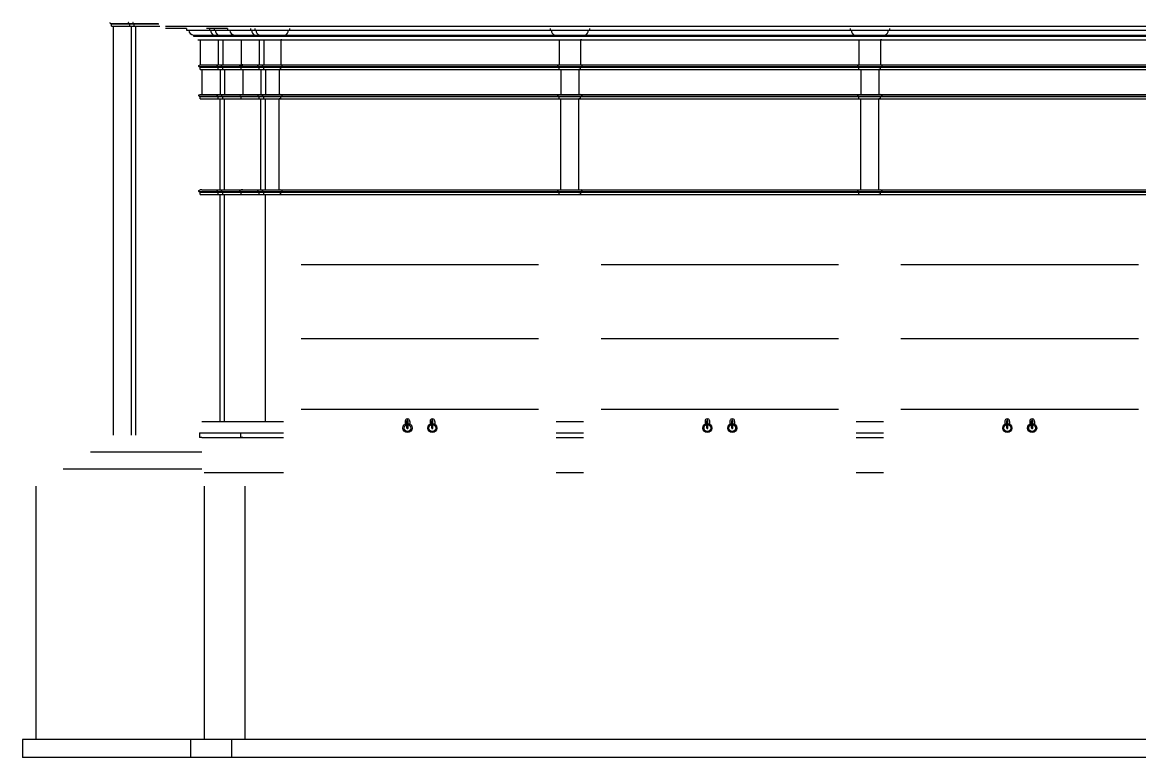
# Model space of a CAD drawing. Header units: metres. Extents: x 13427 to 14632, y -2610 to 577.
# Drawn here: x 13427.3 to 13919.1, y -105.9 to 217.8 of the extents above; entities that cross this region are included whole.
import ezdxf

# ---------------------------------------------------------------- set-up
doc = ezdxf.new("R2010")
doc.units = ezdxf.units.M

msp = doc.modelspace()

# ---------------------------------------------------------------- linework, layer by layer
for p, q in [((13466.1, 217.31), (13487.11, 217.31)), ((13466.53, 217.06), (13466.35, 217.06)), ((13466.53, 216.06), (13466.53, 217.06)), ((13466.53, 217.06), (13487.36, 217.06)), ((13474.53, 217.06), (13474.35, 217.06)), ((13474.53, 216.06), (13474.53, 217.06)), ((13476.53, 216.06), (13476.53, 217.06)), ((13466.53, 216.06), (13487.77, 216.06)), ((13467.28, 216.06), (13467.28, 36.06)), ((13474.53, 216.06), (13475.28, 216.06)), ((13475.28, 36.06), (13475.28, 216.06)), ((13476.53, 216.06), (13477.28, 216.06)), ((13477.28, 36.06), (13477.28, 216.06)), ((13940.78, 215.92), (13490.29, 215.92)), ((13499.54, 215.06), (13490.29, 215.06)), ((13499.54, 215.06), (13499.54, 214.31)), ((13499.54, 214.31), (13500.54, 214.31)), ((13499.71, 214.31), (13500.21, 214.31)), ((13500.54, 214.31), (13940.78, 214.31)), ((13502.66, 212.18), (13502.66, 211.68)), ((13502.66, 212.18), (13940.78, 212.18)), ((13502.66, 211.68), (13940.78, 211.68)), ((13517.54, 215.06), (13508.29, 215.06)), ((13509.66, 215.06), (13509.66, 214.31)), ((13509.66, 214.31), (13510.16, 214.31)), ((13511.66, 215.06), (13511.66, 214.31)), ((13511.66, 212.18), (13511.66, 211.68)), ((13513.66, 212.18), (13513.66, 211.68)), ((13517.54, 215.06), (13517.54, 214.31)), ((13517.54, 214.31), (13518.54, 214.31)), ((13520.66, 212.18), (13520.66, 211.68)), ((13527.66, 215.06), (13527.66, 214.31)), ((13527.66, 214.31), (13528.16, 214.31)), ((13529.66, 215.06), (13529.66, 214.31)), ((13529.66, 212.18), (13529.66, 211.68)), ((13531.66, 212.18), (13531.66, 211.68)), ((13542.91, 212.18), (13542.91, 211.68)), ((13544.91, 215.06), (13544.91, 214.31)), ((13659.66, 215.06), (13659.66, 214.31)), ((13661.66, 212.18), (13661.66, 211.68)), ((13674.91, 212.18), (13674.91, 211.68)), ((13676.91, 215.06), (13676.91, 214.31)), ((13791.66, 215.06), (13791.66, 214.31)), ((13793.66, 212.18), (13793.66, 211.68)), ((13806.91, 212.18), (13806.91, 211.68)), ((13808.91, 215.06), (13808.91, 214.31)), ((13504.54, 210.06), (13505.54, 210.06)), ((13505.54, 210.06), (13505.54, 199.06)), ((13505.54, 210.06), (13940.78, 210.06)), ((13513.04, 210.06), (13513.54, 210.06)), ((13513.04, 210.06), (13513.54, 210.06)), ((13513.54, 210.06), (13513.54, 199.06)), ((13515.04, 210.06), (13515.54, 210.06)), ((13515.54, 210.06), (13515.54, 199.06)), ((13522.54, 210.06), (13523.54, 210.06)), ((13523.54, 210.06), (13523.54, 199.06)), ((13531.03, 210.06), (13531.53, 210.06)), ((13531.03, 210.06), (13531.53, 210.06)), ((13531.53, 210.06), (13531.53, 199.06)), ((13533.03, 210.06), (13533.53, 210.06)), ((13533.53, 210.06), (13533.53, 199.06)), ((13541.03, 210.06), (13541.03, 199.06)), ((13541.53, 210.06), (13541.03, 210.06)), ((13663.03, 210.06), (13663.53, 210.06)), ((13663.53, 210.06), (13663.53, 199.06)), ((13673.03, 210.06), (13673.03, 199.06)), ((13673.53, 210.06), (13673.03, 210.06)), ((13795.04, 210.06), (13795.54, 210.06)), ((13795.54, 210.06), (13795.54, 199.06)), ((13805.04, 210.06), (13805.04, 199.06)), ((13805.54, 210.06), (13805.04, 210.06)), ((13504.99, 198.78), (13505.54, 199.06)), ((13505.1, 198.31), (13938.3, 198.31)), ((13505.54, 198.06), (13505.35, 198.06)), ((13505.54, 199.06), (13937.16, 199.06)), ((13505.54, 197.06), (13505.54, 198.06)), ((13505.54, 198.06), (13938.57, 198.06)), ((13505.54, 197.06), (13506.29, 197.06)), ((13506.29, 197.06), (13506.29, 186.06)), ((13506.29, 197.06), (13940.03, 197.06)), ((13512.99, 198.78), (13513.54, 199.06)), ((13513.54, 198.06), (13513.35, 198.06)), ((13513.54, 197.06), (13513.54, 198.06)), ((13513.54, 197.06), (13514.29, 197.06)), ((13514.29, 197.06), (13514.29, 186.06)), ((13514.99, 198.78), (13515.54, 199.06)), ((13515.54, 197.06), (13515.54, 198.06)), ((13515.54, 197.06), (13516.29, 197.06)), ((13516.29, 197.06), (13516.29, 186.06)), ((13522.99, 198.78), (13523.54, 199.06)), ((13524.28, 198.31), (13523.1, 198.31)), ((13523.54, 198.06), (13523.35, 198.06)), ((13524.28, 198.06), (13523.36, 198.06)), ((13524.28, 199.06), (13523.54, 199.06)), ((13523.54, 197.06), (13523.54, 198.06)), ((13523.54, 197.06), (13524.29, 197.06)), ((13524.29, 197.06), (13524.29, 186.06)), ((13530.99, 198.78), (13531.53, 199.06)), ((13531.53, 198.06), (13531.35, 198.06)), ((13531.53, 197.06), (13531.53, 198.06)), ((13531.53, 197.06), (13532.28, 197.06)), ((13532.28, 197.06), (13532.28, 186.06)), ((13532.99, 198.78), (13533.53, 199.06)), ((13533.53, 197.06), (13533.53, 198.06)), ((13533.53, 197.06), (13534.28, 197.06)), ((13534.28, 197.06), (13534.28, 186.06)), ((13541.03, 197.06), (13540.28, 197.06)), ((13540.28, 197.06), (13540.28, 186.06)), ((13541.58, 198.78), (13541.03, 199.06)), ((13541.03, 197.06), (13541.03, 198.06)), ((13662.98, 198.78), (13663.53, 199.06)), ((13663.53, 197.06), (13663.53, 198.06)), ((13663.53, 197.06), (13664.28, 197.06)), ((13664.28, 197.06), (13664.28, 186.06)), ((13673.03, 197.06), (13672.28, 197.06)), ((13672.28, 197.06), (13672.28, 186.06)), ((13673.58, 198.78), (13673.03, 199.06)), ((13673.03, 197.06), (13673.03, 198.06)), ((13794.99, 198.78), (13795.54, 199.06)), ((13795.54, 197.06), (13795.54, 198.06)), ((13795.54, 197.06), (13796.29, 197.06)), ((13796.29, 197.06), (13796.29, 186.06)), ((13805.04, 197.06), (13804.29, 197.06)), ((13804.29, 197.06), (13804.29, 186.06)), ((13805.59, 198.78), (13805.04, 199.06)), ((13805.04, 197.06), (13805.04, 198.06)), ((13504.99, 185.78), (13505.54, 186.06)), ((13505.1, 185.31), (13939.6, 185.31)), ((13505.54, 185.06), (13505.35, 185.06)), ((13505.35, 185.06), (13940.03, 185.06)), ((13505.54, 186.06), (13940.03, 186.06)), ((13505.54, 184.06), (13505.54, 185.06)), ((13505.54, 184.06), (13506.29, 184.06)), ((13506.28, 184.06), (13940.03, 184.06)), ((13512.99, 185.78), (13513.54, 186.06)), ((13513.54, 185.06), (13513.35, 185.06)), ((13513.54, 184.06), (13513.54, 185.06)), ((13513.54, 184.06), (13514.29, 184.06)), ((13514.29, 144.06), (13514.29, 184.06)), ((13514.99, 185.78), (13515.54, 186.06)), ((13515.54, 184.06), (13515.54, 185.06)), ((13515.54, 184.06), (13516.29, 184.06)), ((13516.29, 144.06), (13516.29, 184.06)), ((13522.99, 185.78), (13523.54, 186.06)), ((13523.54, 185.06), (13523.35, 185.06)), ((13523.54, 184.06), (13523.54, 185.06)), ((13523.54, 184.06), (13524.29, 184.06)), ((13530.99, 185.78), (13531.53, 186.06)), ((13531.53, 185.06), (13531.35, 185.06)), ((13531.53, 184.06), (13531.53, 185.06)), ((13531.53, 184.06), (13532.28, 184.06)), ((13532.28, 144.06), (13532.28, 184.06)), ((13532.99, 185.78), (13533.53, 186.06)), ((13533.53, 184.06), (13533.53, 185.06)), ((13533.53, 184.06), (13534.28, 184.06)), ((13534.28, 144.06), (13534.28, 184.06)), ((13541.03, 184.06), (13540.28, 184.06)), ((13540.29, 144.06), (13540.29, 184.06)), ((13541.58, 185.78), (13541.03, 186.06)), ((13541.03, 184.06), (13541.03, 185.06)), ((13662.98, 185.78), (13663.53, 186.06)), ((13663.53, 184.06), (13663.53, 185.06)), ((13663.53, 184.06), (13664.28, 184.06)), ((13664.28, 144.06), (13664.28, 184.06)), ((13673.03, 184.06), (13672.28, 184.06)), ((13672.29, 144.06), (13672.29, 184.06)), ((13673.58, 185.78), (13673.03, 186.06)), ((13673.03, 184.06), (13673.03, 185.06)), ((13794.99, 185.78), (13795.54, 186.06)), ((13795.54, 184.06), (13795.54, 185.06)), ((13795.54, 184.06), (13796.29, 184.06)), ((13796.28, 144.06), (13796.28, 184.06)), ((13804.29, 144.06), (13804.29, 184.06)), ((13805.04, 184.06), (13804.29, 184.06)), ((13805.59, 185.78), (13805.04, 186.06)), ((13805.04, 184.06), (13805.04, 185.06)), ((13504.99, 143.78), (13505.53, 144.06)), ((13505.1, 143.31), (13950.22, 143.31)), ((13505.53, 143.06), (13505.35, 143.06)), ((13505.35, 143.06), (13940.03, 143.06)), ((13506.28, 144.06), (13505.53, 144.06)), ((13505.53, 142.06), (13505.53, 143.06)), ((13506.28, 144.06), (13977.33, 144.06)), ((13512.99, 143.78), (13513.54, 144.06)), ((13513.54, 143.06), (13513.35, 143.06)), ((13513.54, 142.06), (13513.54, 143.06)), ((13514.99, 143.78), (13515.54, 144.06)), ((13515.54, 142.06), (13515.54, 143.06)), ((13522.99, 143.78), (13523.53, 144.06)), ((13523.53, 143.06), (13523.35, 143.06)), ((13524.28, 144.06), (13523.53, 144.06)), ((13523.53, 142.06), (13523.53, 143.06)), ((13530.99, 143.78), (13531.53, 144.06)), ((13531.53, 143.06), (13531.35, 143.06)), ((13531.53, 142.06), (13531.53, 143.06)), ((13532.99, 143.78), (13533.53, 144.06)), ((13533.53, 142.06), (13533.53, 143.06)), ((13541.58, 143.78), (13541.04, 144.06)), ((13541.04, 142.06), (13541.04, 143.06)), ((13662.99, 143.78), (13663.53, 144.06)), ((13663.53, 142.06), (13663.53, 143.06)), ((13673.58, 143.78), (13673.04, 144.06)), ((13673.04, 142.06), (13673.04, 143.06)), ((13794.99, 143.78), (13795.53, 144.06)), ((13795.53, 142.06), (13795.53, 143.06)), ((13805.58, 143.78), (13805.04, 144.06)), ((13805.04, 142.06), (13805.04, 143.06)), ((13505.53, 142.06), (13506.28, 142.06)), ((13506.28, 142.06), (13940.03, 142.06)), ((13514.29, 42.06), (13514.29, 142.06)), ((13515.54, 142.06), (13516.29, 142.06)), ((13516.29, 42.06), (13516.29, 142.06)), ((13523.53, 142.06), (13524.28, 142.06)), ((13533.53, 142.06), (13534.28, 142.06)), ((13534.28, 42.06), (13534.28, 142.06)), ((13541.04, 142.06), (13540.29, 142.06)), ((13663.53, 142.06), (13664.28, 142.06)), ((13673.04, 142.06), (13672.29, 142.06)), ((13795.53, 142.06), (13796.28, 142.06)), ((13805.04, 142.06), (13804.29, 142.06)), ((13550.04, 111.16), (13654.53, 111.16)), ((13682.04, 111.16), (13786.53, 111.16)), ((13814.03, 111.16), (13918.53, 111.16)), ((13550.04, 78.53), (13654.53, 78.53)), ((13682.04, 78.53), (13786.53, 78.53)), ((13814.03, 78.53), (13918.53, 78.53)), ((13550.04, 47.42), (13654.53, 47.42)), ((13682.04, 47.42), (13786.53, 47.42)), ((13814.03, 47.42), (13918.53, 47.42)), ((13506.28, 42.06), (13542.29, 42.06)), ((13595.79, 42.02), (13595.79, 40.9)), ((13596.57, 41.17), (13596.57, 42.39)), ((13596.57, 39.18), (13596.57, 40.66)), ((13597.07, 41.17), (13597.07, 42.39)), ((13597.07, 39.18), (13597.07, 40.66)), ((13597.81, 41.99), (13597.81, 40.92)), ((13606.76, 41.99), (13606.76, 40.92)), ((13607.5, 41.17), (13607.5, 42.39)), ((13607.5, 39.18), (13607.5, 40.66)), ((13608, 41.17), (13608, 42.39)), ((13608, 39.18), (13608, 40.66)), ((13608.78, 42.02), (13608.78, 40.9)), ((13662.28, 42.06), (13674.29, 42.06)), ((13727.79, 42.02), (13727.79, 40.9)), ((13728.57, 41.17), (13728.57, 42.39)), ((13728.57, 39.18), (13728.57, 40.66)), ((13729.07, 41.17), (13729.07, 42.39)), ((13729.07, 39.18), (13729.07, 40.66)), ((13729.81, 41.99), (13729.81, 40.92)), ((13738.76, 41.99), (13738.76, 40.92)), ((13739.5, 41.17), (13739.5, 42.39)), ((13739.5, 39.18), (13739.5, 40.66)), ((13740, 41.17), (13740, 42.39)), ((13740, 39.18), (13740, 40.66)), ((13740.78, 42.02), (13740.78, 40.9)), ((13794.28, 42.06), (13806.29, 42.06)), ((13859.79, 42.02), (13859.79, 40.9)), ((13860.57, 41.17), (13860.57, 42.39)), ((13860.57, 39.18), (13860.57, 40.66)), ((13861.07, 41.17), (13861.07, 42.39)), ((13861.07, 39.18), (13861.07, 40.66)), ((13861.81, 41.99), (13861.81, 40.92)), ((13870.76, 41.99), (13870.76, 40.92)), ((13871.5, 41.17), (13871.5, 42.39)), ((13871.5, 39.18), (13871.5, 40.66)), ((13872, 41.17), (13872, 42.39)), ((13872, 39.18), (13872, 40.66)), ((13872.77, 42.02), (13872.77, 40.9)), ((13505.24, 37.06), (13505.24, 35.06)), ((13505.24, 37.06), (13542.29, 37.06)), ((13506.28, 35.06), (13505.24, 35.06)), ((13506.28, 35.06), (13542.29, 35.06)), ((13523.24, 37.06), (13523.24, 35.06)), ((13524.28, 35.06), (13523.24, 35.06)), ((13662.28, 37.06), (13674.29, 37.06)), ((13662.28, 35.06), (13674.29, 35.06)), ((13794.28, 37.06), (13806.29, 37.06)), ((13794.28, 35.06), (13806.29, 35.06)), ((13506.28, 28.56, -2.31), (13457.28, 28.56, -2.31)), ((13506.28, 21.06, -2.31), (13445.28, 21.06, -2.31)), ((13507.28, 19.56), (13542.29, 19.56)), ((13662.28, 19.56), (13674.29, 19.56)), ((13794.28, 19.56), (13806.29, 19.56)), ((13433.28, 13.56, -2.31), (13433.28, -97.94, -2.31)), ((13507.28, 13.56), (13507.28, -97.94)), ((13525.28, 13.56), (13525.28, -97.94)), ((13427.28, -97.94, -2.31), (13427.28, -105.94, -2.31)), ((14554.09, -97.94, -24.5), (13427.28, -97.94, -2.31)), ((13501.28, -97.94), (13501.28, -105.94)), ((13519.28, -97.94), (13519.28, -105.94)), ((14554.09, -105.94, -24.5), (13427.28, -105.94, -2.31))]:
    msp.add_line(p, q)
for centre, radius in [((13596.82, 39.18, -6.38), 2), ((13596.82, 39.18, -6.38), 1.5), ((13607.75, 39.18, -6.38), 2), ((13607.75, 39.18, -6.38), 1.5), ((13728.82, 39.18, -6.38), 2), ((13728.82, 39.18, -6.38), 1.5), ((13739.75, 39.18, -6.38), 2), ((13739.75, 39.18, -6.38), 1.5), ((13860.82, 39.18, -6.38), 2), ((13860.82, 39.18, -6.38), 1.5), ((13871.75, 39.18, -6.38), 2), ((13871.75, 39.18, -6.38), 1.5)]:
    msp.add_circle(centre, radius)
for centre, radius, start, end in [((13466.1, 217.56, -4.15), 0.25, 116.0131, 270), ((13466.1, 217.06, -4.15), 0.25, 0, 90), ((13474.1, 217.56, -0.88), 0.25, 116.0131, 270), ((13474.1, 217.06, -0.88), 0.25, 0, 90), ((13476.1, 217.56, -0.88), 0.25, 116.0131, 270), ((13476.1, 217.06, -0.88), 0.25, 0, 90), ((13502.66, 214.31), 2.12, 180, 270), ((13512.22, 214.17, 0), 2.07, 176.2446, 254.2842), ((13514.22, 214.17), 2.07, 176.2446, 254.2842), ((13520.66, 214.31), 2.12, 180, 270), ((13530.22, 214.17, -2.88), 2.07, 176.2446, 254.2842), ((13532.22, 214.17, -2.88), 2.07, 176.2446, 254.2842), ((13542.35, 214.17, -2.88), 2.07, 285.7158, 3.7554), ((13662.22, 214.17, -2.88), 2.07, 176.2446, 254.2842), ((13674.35, 214.17, -2.88), 2.07, 285.7158, 3.7554), ((13794.22, 214.17, -2.88), 2.07, 176.2446, 254.2842), ((13806.35, 214.17, -2.88), 2.07, 285.7158, 3.7554), ((13505.1, 198.56, 1.09), 0.25, 116.0131, 270), ((13505.1, 198.06, 1.09), 0.25, 0, 90), ((13513.1, 198.56, 1.09), 0.25, 116.0131, 270), ((13513.1, 198.06, 1.09), 0.25, 0, 90), ((13515.1, 198.56, 1.09), 0.25, 116.0131, 270), ((13515.1, 198.06, 1.09), 0.25, 0, 90), ((13523.1, 198.56, 1.09), 0.25, 116.0131, 270), ((13523.1, 198.06, 1.09), 0.25, 0, 90), ((13531.1, 198.56, 0.56), 0.25, 116.0131, 270), ((13531.1, 198.06, 0.56), 0.25, 0, 90), ((13533.1, 198.56, 0.56), 0.25, 116.0131, 270), ((13533.1, 198.06, 0.56), 0.25, 0, 90), ((13541.47, 198.06, -2.88), 0.25, 90, 180), ((13541.47, 198.56, -2.88), 0.25, 270, 63.9869), ((13663.09, 198.56, -2.88), 0.25, 116.0131, 270), ((13663.09, 198.06, -2.88), 0.25, 0, 90), ((13673.47, 198.06, -2.88), 0.25, 90, 180), ((13673.47, 198.56, -2.88), 0.25, 270, 63.9869), ((13795.1, 198.56, -2.88), 0.25, 116.0131, 270), ((13795.1, 198.06, -2.88), 0.25, 0, 90), ((13805.48, 198.06, -2.88), 0.25, 90, 180), ((13805.48, 198.56, -2.88), 0.25, 270, 63.9869), ((13505.1, 185.56, 2.18), 0.25, 116.0131, 270), ((13505.1, 185.06, 2.18), 0.25, 0, 90), ((13513.1, 185.56, 1.63), 0.25, 116.0131, 270), ((13513.1, 185.06, 1.63), 0.25, 0, 90), ((13515.1, 185.56, 1.63), 0.25, 116.0131, 270), ((13515.1, 185.06, 1.63), 0.25, 0, 90), ((13523.1, 185.06, 2.18), 0.25, 0, 90), ((13531.1, 185.56, 1.1), 0.25, 116.0131, 270), ((13531.1, 185.06, 1.1), 0.25, 0, 90), ((13533.1, 185.56, 1.1), 0.25, 116.0131, 270), ((13533.1, 185.06, 1.1), 0.25, 0, 90), ((13541.47, 185.06, -2.52), 0.25, 90, 180), ((13541.47, 185.56, -2.52), 0.25, 270, 63.9869), ((13663.09, 185.56, -2.52), 0.25, 116.0131, 270), ((13663.09, 185.06, -2.52), 0.25, 0, 90), ((13673.47, 185.06, -2.52), 0.25, 90, 180), ((13673.47, 185.56, -2.52), 0.25, 270, 63.9869), ((13795.1, 185.56, -2.52), 0.25, 116.0131, 270), ((13795.1, 185.06, -2.52), 0.25, 0, 90), ((13805.48, 185.06, -2.52), 0.25, 90, 180), ((13805.48, 185.56, -2.52), 0.25, 270, 63.9869), ((13505.1, 143.56, -0.34), 0.25, 116.0131, 270), ((13505.1, 143.06, -0.34), 0.25, 0, 90), ((13513.1, 143.56, 0.19), 0.25, 116.0131, 270), ((13513.1, 143.06, 0.19), 0.25, 0, 90), ((13515.1, 143.56, 0.19), 0.25, 116.0131, 270), ((13515.1, 143.06, 0.19), 0.25, 0, 90), ((13523.1, 143.56, -0.34), 0.25, 116.0131, 270), ((13523.1, 143.06, -0.34), 0.25, 0, 90), ((13531.1, 143.56, -0.34), 0.25, 116.0131, 270), ((13531.1, 143.06, -0.34), 0.25, 0, 90), ((13533.1, 143.56, -0.34), 0.25, 116.0131, 270), ((13533.1, 143.06, -0.34), 0.25, 0, 90), ((13541.47, 143.06, -0.34), 0.25, 90, 180), ((13541.47, 143.56, -0.34), 0.25, 270, 63.9869), ((13663.1, 143.56, -0.34), 0.25, 116.0131, 270), ((13663.1, 143.06, -0.34), 0.25, 0, 90), ((13673.47, 143.06, -0.34), 0.25, 90, 180), ((13673.47, 143.56, -0.34), 0.25, 270, 63.9869), ((13795.1, 143.56, -0.34), 0.25, 116.0131, 270), ((13795.1, 143.06, -0.34), 0.25, 0, 90), ((13805.47, 143.06, -0.34), 0.25, 90, 180), ((13805.47, 143.56, -0.34), 0.25, 270, 63.9869), ((13596.81, 42.19, -6.38), 1.03, 348.6402, 189.6376), ((13596.82, 42.39, -6.38), 0.25, 0, 180), ((13607.76, 42.19, -6.38), 1.03, 350.3624, 191.3598), ((13607.75, 42.39, -6.38), 0.25, 0, 180), ((13728.81, 42.19, -6.38), 1.03, 348.6402, 189.6376), ((13728.82, 42.39, -6.38), 0.25, 0, 180), ((13739.76, 42.19, -6.38), 1.03, 350.3624, 191.3598), ((13739.75, 42.39, -6.38), 0.25, 0, 180), ((13860.81, 42.19, -6.38), 1.03, 348.6402, 189.6376), ((13860.82, 42.39, -6.38), 0.25, 0, 180), ((13871.76, 42.19, -6.38), 1.03, 350.3624, 191.3598), ((13871.75, 42.39, -6.38), 0.25, 0, 180), ((13596.82, 39.18, -6.38), 0.25, 180, 0), ((13607.75, 39.18, -6.38), 0.25, 180, 0), ((13728.82, 39.18, -6.38), 0.25, 180, 0), ((13739.75, 39.18, -6.38), 0.25, 180, 0), ((13860.82, 39.18, -6.38), 0.25, 180, 0), ((13871.75, 39.18, -6.38), 0.25, 180, 0)]:
    msp.add_arc(centre, radius, start, end)

doc.saveas('drawing.dxf')
